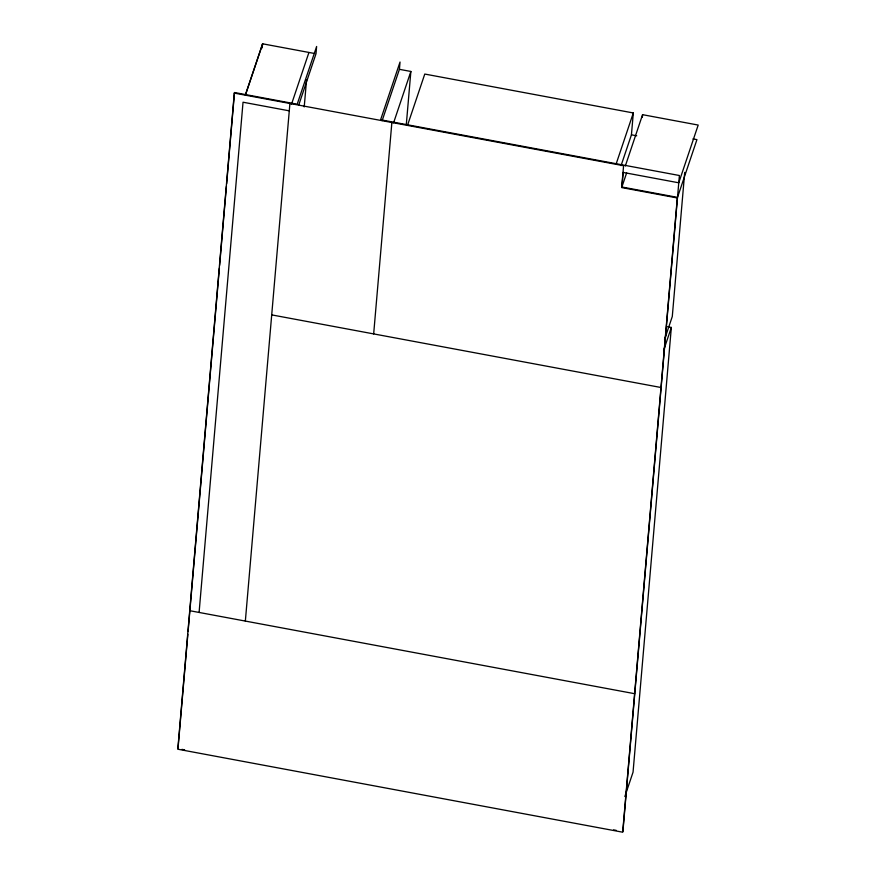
<?xml version="1.0" encoding="UTF-8"?>
<svg xmlns="http://www.w3.org/2000/svg" width="876" height="876" viewBox="0 0 876 876"><rect width="100%" height="100%" fill="white"/><g stroke="black" fill="none" stroke-linecap="round" stroke-linejoin="round"><path stroke-width="1.31" d="M178.003 748.63L187.847 634.29M188.088 631.563L219.383 268.122M219.613 265.395L226.413 186.446M226.654 183.719L234.505 92.517L297.194 104.211L316.619 46.472L315.995 53.764L298.727 105.087M199.093 612.444L243.035 102.218L289.277 110.836M262.22 47.884L262.57 43.8L314.659 53.513M245.346 621.073L289.912 103.477M304.224 106.927L306.567 79.727M373.669 333.909L391.868 122.498M382.144 120.647L399.412 69.324L400.036 62.032L380.611 119.771L679.393 175.507L622.891 831.62M406.311 124.469L410.866 71.46L399.412 69.324M692.96 138.901L696.935 139.634L677.509 197.374L621.894 187.004L623.154 172.43L678.758 182.799L698.194 125.06L642.579 114.679L625.311 166.013M621.062 165.619L631.432 134.827L633.315 112.96L424.772 74.055L407.504 125.377M642.349 117.34L642.579 114.679M667.315 326.704L671.345 327.449L633.052 772.15L624.851 796.525M684.703 172.397L672.286 316.521L664.512 339.614M245.302 95.123L262.57 43.8M245.652 94.433L262.658 43.888M291.467 104.364L308.91 52.516M393.598 122.782L410.866 71.46M616.036 164.283L633.315 112.96M621.894 187.004L626.647 172.89M663.57 350.542L671.345 327.449M631.432 134.827L636.721 135.813M271.713 314.889L660.986 387.499M189.731 610.703L634.618 693.693M181.978 749.374L184.628 749.867M613.627 829.89L616.266 830.382M234.308 93.108L177.806 749.21L622.694 832.2L677.312 197.965L621.697 187.584L623.581 165.717L234.308 93.108"/></g></svg>
